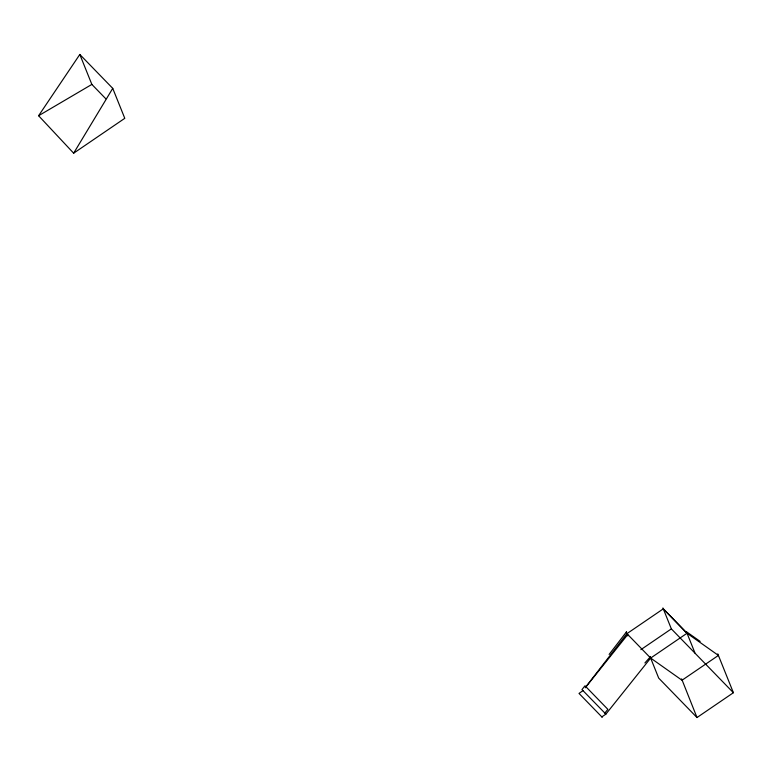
<?xml version="1.0" encoding="UTF-8"?>
<svg xmlns="http://www.w3.org/2000/svg" width="772" height="772" viewBox="0 0 772 772"><rect width="100%" height="100%" fill="white"/><g stroke="black" fill="none" stroke-linecap="round" stroke-linejoin="round"><path stroke-width="1.16" d="M73.658 153.194L112.741 88.365L79.815 54.465L38.6 115.732L73.658 153.194L124.784 118.319L112.741 88.365M609.127 654.424L626.565 631.757M585.842 686.858L626.922 633.658L663.293 608.847L662.926 607.94M585.253 687.784L627.781 634.536M644.9 662.955L650.391 656.789M604.833 713.125L607.863 709.333L585.002 685.797L581.972 689.599L605.885 714.129L650.642 658.072L687.041 633.243L718.414 655.418L682.014 680.238L650.642 658.062M583.014 690.593L579.019 693.43L602.199 717.284M640.876 649.667L671.351 628.881L663.293 608.847L687.041 633.243M685.468 632.181L686.395 631.728M601.822 716.898L605.885 714.129M671.351 628.881L695.089 653.276L686.424 631.708L700.156 641.416M650.024 656.528L658.699 678.106L697 717.535L733.4 692.716L717.786 653.874M38.6 115.732L91.858 84.418L105.851 98.826M681.628 678.868L697 717.535M663.293 608.847L687.012 633.262M695.089 653.276L733.4 692.716M626.922 633.658L650.642 658.072M626.304 632.114L627.819 635.887M79.815 54.465L91.858 84.418"/></g></svg>
